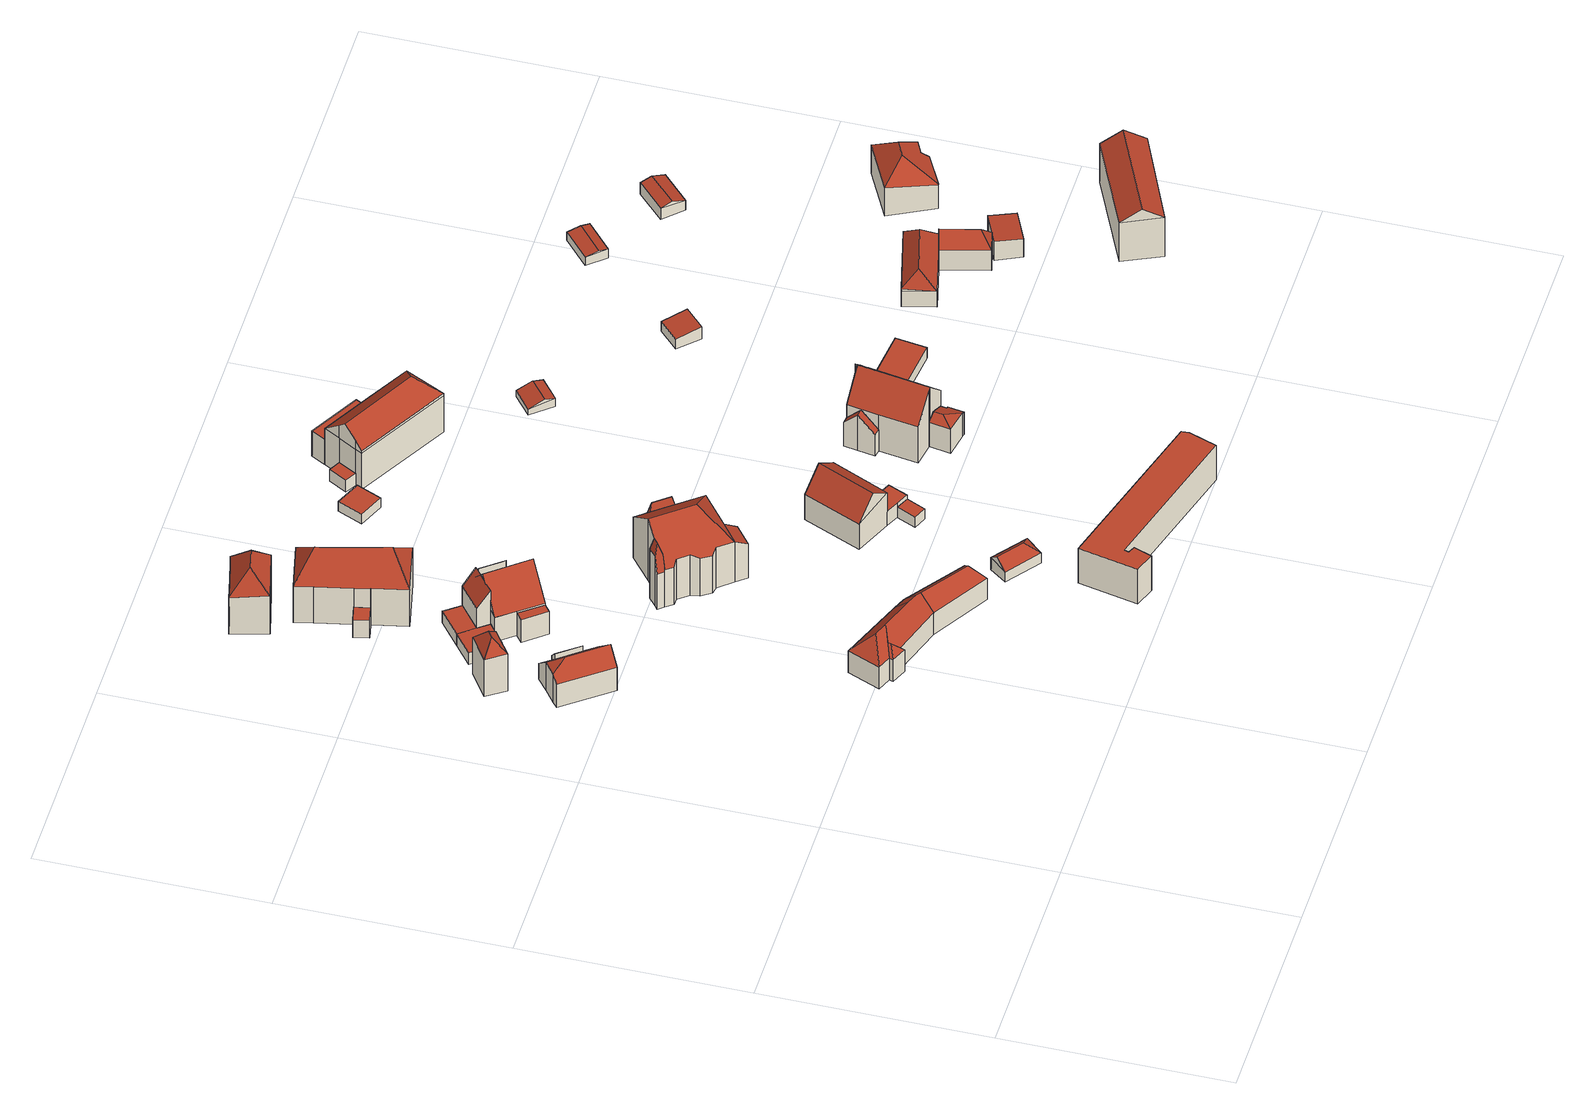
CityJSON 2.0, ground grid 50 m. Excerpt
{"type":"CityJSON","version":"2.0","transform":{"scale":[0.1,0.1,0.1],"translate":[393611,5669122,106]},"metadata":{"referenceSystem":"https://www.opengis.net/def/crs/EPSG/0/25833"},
"CityObjects":{
"building1":{"type":"Building","attributes":{"Gemeindeschluessel":14627140,"Geometrietyp2DReferenz":"3000","function":"31001_9998","roofType":"9999"},"children":["building1-1","building1-2"]},
"building1-1":{"type":"BuildingPart","attributes":{"Dachtyp_tdc":"tdcPolyFlatRoof","Dachneigung":46.02,"QualitaetDacherkennung":55,"Geometrietyp2DReferenz":"3000","roofType":"2100","measuredHeight":5.56},"parents":["building1"],"geometry":[{"type":"MultiSurface","lod":"2","boundaries":[[[0,1,2,3,4]],[[1,5,6,2]],[[5,7,8,6]],[[7,9,8]],[[7,5,1,0]],[[3,2,6,8]],[[4,9,7,0]],[[4,3,8,9]]],"semantics":{"surfaces":[{"type":"WallSurface"},{"type":"RoofSurface"},{"type":"GroundSurface"},{"type":"ClosureSurface"}],"values":[0,0,0,0,1,2,0,3]}}]},
"building1-2":{"type":"BuildingPart","attributes":{"Dachtyp_tdc":"tdcGableAndHippedGRoof","Dachneigung":43.42,"QualitaetDacherkennung":81,"Geometrietyp2DReferenz":"3000","roofType":"9999","measuredHeight":9.58},"parents":["building1"],"geometry":[{"type":"MultiSurface","lod":"2","boundaries":[[[9,10,11,8]],[[10,12,13,11]],[[12,14,15,13]],[[14,16,17,15]],[[16,18,19,17]],[[18,20,21,19]],[[20,22,23,21]],[[22,4,3,23]],[[20,18,24]],[[18,16,14,12,24]],[[12,10,9,4,22,20,24]],[[8,11,13,15,17,19,21,23,3]],[[8,3,4,9]]],"semantics":{"surfaces":[{"type":"WallSurface"},{"type":"RoofSurface"},{"type":"GroundSurface"},{"type":"ClosureSurface"}],"values":[0,0,0,0,0,0,0,0,1,1,1,2,3]}}]},
"building2":{"type":"Building","attributes":{"Dachtyp_tdc":"tdcFreeFormRoof","Gemeindeschluessel":14627140,"Dachneigung":51.41,"QualitaetDacherkennung":8,"Geometrietyp2DReferenz":"3000","function":"31001_9998","roofType":"5000","measuredHeight":13.22},"geometry":[{"type":"MultiSurface","lod":"2","boundaries":[[[25,26,27,28]],[[26,29,30,27]],[[29,31,32,30]],[[31,25,28,32]],[[33,34,31,29]],[[33,29,26]],[[34,33,26,25]],[[34,25,31]],[[28,27,30,32]]],"semantics":{"surfaces":[{"type":"WallSurface"},{"type":"RoofSurface"},{"type":"GroundSurface"}],"values":[0,0,0,0,1,1,1,1,2]}}]},
"building3":{"type":"Building","attributes":{"Gemeindeschluessel":14627140,"Geometrietyp2DReferenz":"3000","function":"31001_9998","roofType":"9999"},"children":["building3-1","building3-2"]},
"building3-1":{"type":"BuildingPart","attributes":{"Dachtyp_tdc":"tdcPolyFlatRoof","Dachneigung":0,"QualitaetDacherkennung":86,"Geometrietyp2DReferenz":"3000","roofType":"1000","measuredHeight":3.16},"parents":["building3"],"geometry":[{"type":"MultiSurface","lod":"2","boundaries":[[[35,36,37,38]],[[39,40,41,42]],[[40,35,38,41]],[[40,39,36,35]],[[38,37,42,41]],[[42,37,36,39]]],"semantics":{"surfaces":[{"type":"WallSurface"},{"type":"RoofSurface"},{"type":"GroundSurface"},{"type":"ClosureSurface"}],"values":[0,0,0,1,2,3]}}]},
"building3-2":{"type":"BuildingPart","attributes":{"Dachtyp_tdc":"tdcPolyFlatRoof","Dachneigung":0,"QualitaetDacherkennung":79,"Geometrietyp2DReferenz":"3000","roofType":"1000","measuredHeight":3.21},"parents":["building3"],"geometry":[{"type":"MultiSurface","lod":"2","boundaries":[[[43,44,39,42,45]],[[46,47,48,37,36]],[[47,49,50,48]],[[49,51,52,50]],[[51,43,45,52]],[[51,49,47,46,44,43]],[[45,42,37,48,50,52]],[[36,39,44,46]],[[36,37,42,39]]],"semantics":{"surfaces":[{"type":"WallSurface"},{"type":"RoofSurface"},{"type":"GroundSurface"},{"type":"ClosureSurface"}],"values":[0,0,0,0,0,1,2,0,3]}}]},
"building4":{"type":"Building","attributes":{"Dachtyp_tdc":"tdcFreeFormRoof","Gemeindeschluessel":14627140,"Dachneigung":45.8,"QualitaetDacherkennung":24,"Geometrietyp2DReferenz":"3000","function":"31001_9998","roofType":"5000","measuredHeight":9.91},"geometry":[{"type":"MultiSurface","lod":"2","boundaries":[[[53,54,55,56]],[[54,57,58,55]],[[57,59,60,58]],[[59,61,62,60]],[[61,63,64,62]],[[63,65,66,64]],[[65,67,68,66]],[[67,69,70,68]],[[69,71,72,70]],[[71,73,74,72]],[[73,53,56,74]],[[75,76,77,73,71]],[[75,71,69]],[[78,76,75,69,67]],[[79,80,78,67,65]],[[79,65,63]],[[80,79,63,61]],[[81,82,77,76,78,80,61,59]],[[83,81,59,57]],[[83,57,54]],[[82,81,83,54,53]],[[77,82,53,73]],[[56,55,58,60,62,64,66,68,70,72,74]]],"semantics":{"surfaces":[{"type":"WallSurface"},{"type":"RoofSurface"},{"type":"GroundSurface"}],"values":[0,0,0,0,0,0,0,0,0,0,0,1,1,1,1,1,1,1,1,1,1,1,2]}}]},
"building5":{"type":"Building","attributes":{"Gemeindeschluessel":14627140,"Geometrietyp2DReferenz":"3000","function":"31001_9998","roofType":"9999"},"children":["building5-1","building5-2","building5-3","building5-4"]},
"building5-1":{"type":"BuildingPart","attributes":{"Dachtyp_tdc":"tdcGableRoof","Dachneigung":47.7,"QualitaetDacherkennung":54,"Geometrietyp2DReferenz":"3000","roofType":"3100","measuredHeight":13.45},"parents":["building5"],"geometry":[{"type":"MultiSurface","lod":"2","boundaries":[[[84,85,86,87]],[[85,88,89,86]],[[88,90,91,92,89]],[[93,94,95,96,97]],[[94,98,99,95]],[[100,101,102,103]],[[101,104,105,102]],[[106,107,108,109,110,111,112,113,114]],[[93,90,111,110,115,116,117]],[[93,117,94]],[[94,117,116,98]],[[84,114,113,85]],[[85,113,112,88]],[[88,112,111,90]],[[100,108,107,101]],[[101,107,106,104]],[[87,86,89,92,96,95,99,103,102,105]],[[97,91,90,93]],[[97,96,92,91]],[[103,99,98,100]],[[87,105,104,84]],[[110,109,115]],[[98,116,115,109,108,100]],[[104,106,114,84]]],"semantics":{"surfaces":[{"type":"WallSurface"},{"type":"RoofSurface"},{"type":"GroundSurface"},{"type":"ClosureSurface"}],"values":[0,0,0,0,0,0,0,1,1,0,0,0,0,0,0,0,2,0,3,3,3,0,3,3]}}]},
"building5-2":{"type":"BuildingPart","attributes":{"Dachtyp_tdc":"tdcPolyFlatRoof","Dachneigung":46.14,"QualitaetDacherkennung":49,"Geometrietyp2DReferenz":"3000","roofType":"2100","measuredHeight":11.51},"parents":["building5"],"geometry":[{"type":"MultiSurface","lod":"2","boundaries":[[[118,119,114,84,87,120]],[[121,122,123,105,104,106]],[[122,118,120,123]],[[122,121,119,118]],[[120,87,105,123]],[[106,114,119,121]],[[104,105,87,84]],[[104,84,114,106]]],"semantics":{"surfaces":[{"type":"WallSurface"},{"type":"RoofSurface"},{"type":"GroundSurface"},{"type":"ClosureSurface"}],"values":[0,0,0,1,2,0,3,3]}}]},
"building5-3":{"type":"BuildingPart","attributes":{"Dachtyp_tdc":"tdcPolyFlatRoof","Dachneigung":0,"QualitaetDacherkennung":57,"Geometrietyp2DReferenz":"3000","roofType":"1000","measuredHeight":6.16},"parents":["building5"],"geometry":[{"type":"MultiSurface","lod":"2","boundaries":[[[91,124,125,92]],[[124,126,127,125]],[[126,97,96,127]],[[97,126,124,91]],[[92,125,127,96]],[[92,96,97,91]]],"semantics":{"surfaces":[{"type":"WallSurface"},{"type":"RoofSurface"},{"type":"GroundSurface"},{"type":"ClosureSurface"}],"values":[0,0,0,1,2,3]}}]},
"building5-4":{"type":"BuildingPart","attributes":{"Dachtyp_tdc":"tdcPolyFlatRoof","Dachneigung":52.84,"QualitaetDacherkennung":51,"Geometrietyp2DReferenz":"3000","roofType":"2100","measuredHeight":12.04},"parents":["building5"],"geometry":[{"type":"MultiSurface","lod":"2","boundaries":[[[128,129,130,131]],[[129,132,108,100,103,130]],[[133,128,131,99,98,116]],[[133,115,109,132,129,128]],[[131,130,103,99]],[[116,115,133]],[[109,108,132]],[[98,99,103,100]],[[98,100,108,109,115,116]]],"semantics":{"surfaces":[{"type":"WallSurface"},{"type":"RoofSurface"},{"type":"GroundSurface"},{"type":"ClosureSurface"}],"values":[0,0,0,1,2,0,0,3,3]}}]},
"building6":{"type":"Building","attributes":{"Gemeindeschluessel":14627140,"Geometrietyp2DReferenz":"3000","function":"31001_9998","roofType":"9999"},"children":["building6-1","building6-2"]},
"building6-1":{"type":"BuildingPart","attributes":{"Dachtyp_tdc":"tdcPolyFlatRoof","Dachneigung":0,"QualitaetDacherkennung":56,"Geometrietyp2DReferenz":"3000","roofType":"1000","measuredHeight":4.8},"parents":["building6"],"geometry":[{"type":"MultiSurface","lod":"2","boundaries":[[[134,135,136,137]],[[135,138,139,136]],[[138,140,141,139]],[[140,138,135,134]],[[137,136,139,141]],[[137,141,140,134]]],"semantics":{"surfaces":[{"type":"WallSurface"},{"type":"RoofSurface"},{"type":"GroundSurface"},{"type":"ClosureSurface"}],"values":[0,0,0,1,2,3]}}]},
"building6-2":{"type":"BuildingPart","attributes":{"Dachtyp_tdc":"tdcFreeFormRoof","Dachneigung":43.48,"QualitaetDacherkennung":51,"Geometrietyp2DReferenz":"3000","roofType":"5000","measuredHeight":15.75},"parents":["building6"],"geometry":[{"type":"MultiSurface","lod":"2","boundaries":[[[142,143,144,145]],[[143,146,134,137,144]],[[147,141,140]],[[147,148,149,141]],[[148,150,151,149]],[[150,152,153,151]],[[152,154,155,153]],[[154,156,157,155]],[[156,142,145,157]],[[152,150,158]],[[150,148,147,146,143,142,159,158]],[[142,156,159]],[[156,154,152,158,159]],[[145,144,137,141,149,151,153,155,157]],[[140,134,146,147]],[[140,141,137,134]]],"semantics":{"surfaces":[{"type":"WallSurface"},{"type":"RoofSurface"},{"type":"GroundSurface"},{"type":"ClosureSurface"}],"values":[0,0,0,0,0,0,0,0,0,1,1,1,1,2,0,3]}}]},
"building7":{"type":"Building","attributes":{"Gemeindeschluessel":14627140,"Geometrietyp2DReferenz":"3000","function":"31001_9998","roofType":"9999"},"children":["building7-1","building7-2","building7-3","building7-4"]},
"building7-1":{"type":"BuildingPart","attributes":{"Dachtyp_tdc":"tdcFreeFormRoof","Dachneigung":38.06,"QualitaetDacherkennung":31,"Geometrietyp2DReferenz":"3000","roofType":"5000","measuredHeight":16.89},"parents":["building7"],"geometry":[{"type":"MultiSurface","lod":"2","boundaries":[[[160,161,162]],[[160,163,164,161]],[[163,165,166,164]],[[167,168,169,170]],[[167,171,172,168]],[[171,173,174,172]],[[173,175,176,174]],[[175,177,178,176]],[[177,179,180,178]],[[179,181,182,183,180]],[[184,185,186,187,188]],[[185,189,190,186]],[[189,191,192,190]],[[191,193,192]],[[185,184,194,195,196,181,179,177,175,173,171,167,170,197]],[[170,165,163,197]],[[163,160,191,189,185,197]],[[161,164,166,169,168,172,174,176,178,180,183,198,187,186,190,192]],[[162,193,191,160]],[[162,161,192,193]],[[170,169,166,165]],[[182,181,196]],[[188,194,184]],[[187,198,195,194,188]],[[198,183,182,196,195]]],"semantics":{"surfaces":[{"type":"WallSurface"},{"type":"RoofSurface"},{"type":"GroundSurface"},{"type":"ClosureSurface"}],"values":[0,0,0,0,0,0,0,0,0,0,0,0,0,0,1,1,1,2,0,3,3,0,0,3,3]}}]},
"building7-2":{"type":"BuildingPart","attributes":{"Dachtyp_tdc":"tdcPolyFlatRoof","Dachneigung":31.52,"QualitaetDacherkennung":72,"Geometrietyp2DReferenz":"3000","roofType":"2100","measuredHeight":11.1},"parents":["building7"],"geometry":[{"type":"MultiSurface","lod":"2","boundaries":[[[199,170,169,200]],[[165,201,202,166]],[[201,199,200,202]],[[201,165,170,199]],[[200,169,166,202]],[[166,169,170,165]]],"semantics":{"surfaces":[{"type":"WallSurface"},{"type":"RoofSurface"},{"type":"GroundSurface"},{"type":"ClosureSurface"}],"values":[0,0,0,1,2,3]}}]},
"building7-3":{"type":"BuildingPart","attributes":{"Dachtyp_tdc":"tdcFreeFormRoof","Dachneigung":77.38,"QualitaetDacherkennung":16,"Geometrietyp2DReferenz":"3000","roofType":"5000","measuredHeight":12.8},"parents":["building7"],"geometry":[{"type":"MultiSurface","lod":"2","boundaries":[[[193,203,204,192]],[[203,205,206,204]],[[205,162,161,206]],[[207,208,205,203]],[[207,203,193]],[[208,207,193,162]],[[208,162,205]],[[161,192,204,206]],[[192,161,162,193]]],"semantics":{"surfaces":[{"type":"WallSurface"},{"type":"RoofSurface"},{"type":"GroundSurface"},{"type":"ClosureSurface"}],"values":[0,0,0,1,1,1,1,2,3]}}]},
"building7-4":{"type":"BuildingPart","attributes":{"Dachtyp_tdc":"tdcFreeFormRoof","Dachneigung":73.09,"QualitaetDacherkennung":26,"Geometrietyp2DReferenz":"3000","roofType":"5000","measuredHeight":16.34},"parents":["building7"],"geometry":[{"type":"MultiSurface","lod":"2","boundaries":[[[209,210,211,212]],[[210,213,214,211]],[[213,188,187,214]],[[182,209,212,183]],[[188,213,215]],[[213,210,216,215]],[[210,209,182,196,217,216]],[[217,194,188,215,216]],[[212,211,214,187,198,183]],[[195,194,217]],[[198,187,188,194,195]],[[196,195,217]],[[198,195,196,182,183]]],"semantics":{"surfaces":[{"type":"WallSurface"},{"type":"RoofSurface"},{"type":"GroundSurface"},{"type":"ClosureSurface"}],"values":[0,0,0,0,1,1,1,1,2,0,3,0,3]}}]},
"building8":{"type":"Building","attributes":{"Dachtyp_tdc":"tdcFreeFormRoof","Gemeindeschluessel":14627140,"Dachneigung":51.31,"QualitaetDacherkennung":69,"Geometrietyp2DReferenz":"3000","function":"31001_9998","roofType":"5000","measuredHeight":15.28},"geometry":[{"type":"MultiSurface","lod":"2","boundaries":[[[218,219,220,221]],[[219,222,223,220]],[[222,224,225,223]],[[224,226,227,225]],[[226,228,229,227]],[[228,230,231,229]],[[230,218,221,231]],[[232,224,233,234]],[[235,218,236]],[[234,233,222,219,218,235]],[[226,232,234,235,236,230,228]],[[226,224,232]],[[218,230,236]],[[224,222,233]],[[221,220,223,225,227,229,231]]],"semantics":{"surfaces":[{"type":"WallSurface"},{"type":"RoofSurface"},{"type":"GroundSurface"}],"values":[0,0,0,0,0,0,0,1,1,1,1,0,0,0,2]}}]},
"building9":{"type":"Building","attributes":{"Dachtyp_tdc":"tdcHipAndGableRoof","Gemeindeschluessel":14627140,"Dachneigung":43.98,"QualitaetDacherkennung":59,"Geometrietyp2DReferenz":"3000","function":"31001_9998","roofType":"5000","measuredHeight":5.14},"geometry":[{"type":"MultiSurface","lod":"2","boundaries":[[[237,238,239,240]],[[238,241,242,239]],[[241,243,244,242]],[[243,237,240,244]],[[241,238,245]],[[237,243,246]],[[238,237,246,245]],[[243,241,245,246]],[[240,239,242,244]]],"semantics":{"surfaces":[{"type":"WallSurface"},{"type":"RoofSurface"},{"type":"GroundSurface"}],"values":[0,0,0,0,1,0,1,1,2]}}]},
"building10":{"type":"Building","attributes":{"Gemeindeschluessel":14627140,"Geometrietyp2DReferenz":"3000","function":"31001_9998","roofType":"9999"},"children":["building10-1","building10-2","building10-3"]},
"building10-1":{"type":"BuildingPart","attributes":{"Dachtyp_tdc":"tdcPolyFlatRoof","Dachneigung":0,"QualitaetDacherkennung":75,"Geometrietyp2DReferenz":"3000","roofType":"1000","measuredHeight":3.82},"parents":["building10"],"geometry":[{"type":"MultiSurface","lod":"2","boundaries":[[[247,248,249,250]],[[248,251,252,253,249]],[[254,255,256,257,258]],[[255,254,251,248,247]],[[250,249,253,257,256]],[[258,252,251,254]],[[258,257,253,252]],[[250,256,255,247]]],"semantics":{"surfaces":[{"type":"WallSurface"},{"type":"RoofSurface"},{"type":"GroundSurface"},{"type":"ClosureSurface"}],"values":[0,0,0,1,2,0,3,3]}}]},
"building10-2":{"type":"BuildingPart","attributes":{"Dachtyp_tdc":"tdcPolyFlatRoof","Dachneigung":0,"QualitaetDacherkennung":56,"Geometrietyp2DReferenz":"3000","roofType":"1000","measuredHeight":2.82},"parents":["building10"],"geometry":[{"type":"MultiSurface","lod":"2","boundaries":[[[252,259,260,253]],[[259,261,262,260]],[[261,258,257,262]],[[261,259,252,258]],[[257,253,260,262]],[[253,257,258,252]]],"semantics":{"surfaces":[{"type":"WallSurface"},{"type":"RoofSurface"},{"type":"GroundSurface"},{"type":"ClosureSurface"}],"values":[0,0,0,1,2,3]}}]},
"building10-3":{"type":"BuildingPart","attributes":{"Dachtyp_tdc":"tdcGableRoof","Dachneigung":49.77,"QualitaetDacherkennung":44,"Geometrietyp2DReferenz":"3000","roofType":"3100","measuredHeight":12.17},"parents":["building10"],"geometry":[{"type":"MultiSurface","lod":"2","boundaries":[[[263,264,265,266]],[[264,267,268,265]],[[269,263,266,256,255]],[[267,264,270]],[[263,269,271]],[[264,263,271,270]],[[269,267,270,271]],[[266,265,268,250,256]],[[250,268,267,269,255,247]],[[255,256,250,247]]],"semantics":{"surfaces":[{"type":"WallSurface"},{"type":"RoofSurface"},{"type":"GroundSurface"},{"type":"ClosureSurface"}],"values":[0,0,0,0,0,1,1,2,0,3]}}]},
"building11":{"type":"Building","attributes":{"Dachtyp_tdc":"tdcPolyFlatRoof","Gemeindeschluessel":14627140,"Dachneigung":0,"QualitaetDacherkennung":95,"Geometrietyp2DReferenz":"3000","function":"31001_9998","roofType":"1000","measuredHeight":2.65},"geometry":[{"type":"MultiSurface","lod":"2","boundaries":[[[272,273,274,275]],[[273,276,277,274]],[[276,278,279,277]],[[278,272,275,279]],[[278,276,273,272]],[[275,274,277,279]]],"semantics":{"surfaces":[{"type":"WallSurface"},{"type":"RoofSurface"},{"type":"GroundSurface"}],"values":[0,0,0,0,1,2]}}]},
"building12":{"type":"Building","attributes":{"Dachtyp_tdc":"tdcPolyFlatRoof","Gemeindeschluessel":14627140,"Dachneigung":0,"QualitaetDacherkennung":70,"Geometrietyp2DReferenz":"3000","function":"31001_9998","roofType":"1000","measuredHeight":9.51},"geometry":[{"type":"MultiSurface","lod":"2","boundaries":[[[280,281,282,283]],[[281,284,285,282]],[[284,286,287,285]],[[286,288,289,287]],[[288,290,291,289]],[[290,292,293,291]],[[292,294,295,293]],[[294,296,297,295]],[[296,280,283,297]],[[296,294,292,290,288,286,284,281,280]],[[283,282,285,287,289,291,293,295,297]]],"semantics":{"surfaces":[{"type":"WallSurface"},{"type":"RoofSurface"},{"type":"GroundSurface"}],"values":[0,0,0,0,0,0,0,0,0,1,2]}}]},
"building13":{"type":"Building","attributes":{"Gemeindeschluessel":14627140,"Geometrietyp2DReferenz":"3000","function":"31001_9998","roofType":"9999"},"children":["building13-1","building13-2","building13-3"]},
"building13-1":{"type":"BuildingPart","attributes":{"Dachtyp_tdc":"tdcHipAndGableRoof","Dachneigung":21.31,"QualitaetDacherkennung":24,"Geometrietyp2DReferenz":"3000","roofType":"5000","measuredHeight":7.62},"parents":["building13"],"geometry":[{"type":"MultiSurface","lod":"2","boundaries":[[[298,299,300,301]],[[299,302,303,300]],[[302,304,305,303]],[[304,306,307,305]],[[306,308,309,307]],[[308,310,311,309]],[[308,306,312]],[[306,304,302,299,298,313,312]],[[313,314,310,308,312]],[[301,300,303,305,307,309,311,315,316]],[[316,315,314,313]],[[315,311,310,314]],[[316,313,298,301]]],"semantics":{"surfaces":[{"type":"WallSurface"},{"type":"RoofSurface"},{"type":"GroundSurface"},{"type":"ClosureSurface"}],"values":[0,0,0,0,0,0,1,1,1,2,3,3,3]}}]},
"building13-2":{"type":"BuildingPart","attributes":{"Dachtyp_tdc":"tdcGableRoof","Dachneigung":44.91,"QualitaetDacherkennung":72,"Geometrietyp2DReferenz":"3000","roofType":"3100","measuredHeight":9.57},"parents":["building13"],"geometry":[{"type":"MultiSurface","lod":"2","boundaries":[[[317,318,319,320]],[[318,321,322,319]],[[321,323,324,322]],[[323,325,326,324]],[[321,318,317,327]],[[327,325,323,321]],[[328,320,319,322,324,326]],[[317,320,328,327]],[[326,325,327,328]]],"semantics":{"surfaces":[{"type":"WallSurface"},{"type":"RoofSurface"},{"type":"GroundSurface"},{"type":"ClosureSurface"}],"values":[0,0,0,0,1,1,2,3,3]}}]},
"building13-3":{"type":"BuildingPart","attributes":{"Dachtyp_tdc":"tdcGableRoof","Dachneigung":46.46,"QualitaetDacherkennung":41,"Geometrietyp2DReferenz":"3000","roofType":"3100","measuredHeight":15.81},"parents":["building13"],"geometry":[{"type":"MultiSurface","lod":"2","boundaries":[[[329,330,331,332]],[[330,333,334,331]],[[333,335,298,301,334]],[[336,337,338,311,310]],[[337,339,317,320,338]],[[340,341,342,326,325]],[[341,343,344,342]],[[343,345,346,344]],[[345,329,332,346]],[[341,340,339,337,336,347]],[[347,335,333,330,329,345,343,341]],[[332,331,334,301,316,315,311,338,320,328,326,342,344,346]],[[314,313,298,335,347]],[[315,316,313,314]],[[316,301,298,313]],[[336,310,314,347]],[[315,314,310,311]],[[325,327,317,339,340]],[[328,320,317,327]],[[325,326,328,327]]],"semantics":{"surfaces":[{"type":"WallSurface"},{"type":"RoofSurface"},{"type":"GroundSurface"},{"type":"ClosureSurface"}],"values":[0,0,0,0,0,0,0,0,0,1,1,2,0,3,3,0,3,0,3,3]}}]},
"building14":{"type":"Building","attributes":{"Gemeindeschluessel":14627140,"Geometrietyp2DReferenz":"3000","function":"31001_9998","roofType":"9999"},"children":["building14-1","building14-2","building14-3"]},
"building14-1":{"type":"BuildingPart","attributes":{"Dachtyp_tdc":"tdcPolyFlatRoof","Dachneigung":0,"QualitaetDacherkennung":60,"Geometrietyp2DReferenz":"3000","roofType":"1000","measuredHeight":6.9},"parents":["building14"],"geometry":[{"type":"MultiSurface","lod":"2","boundaries":[[[348,349,350,351]],[[349,352,353,350]],[[354,348,351,355]],[[354,352,349,348]],[[351,350,353,355]],[[355,353,352,354]]],"semantics":{"surfaces":[{"type":"WallSurface"},{"type":"RoofSurface"},{"type":"GroundSurface"},{"type":"ClosureSurface"}],"values":[0,0,0,1,2,3]}}]},
"building14-2":{"type":"BuildingPart","attributes":{"Dachtyp_tdc":"tdcPolyFlatRoof","Dachneigung":0,"QualitaetDacherkennung":46,"Geometrietyp2DReferenz":"3000","roofType":"1000","measuredHeight":3.29},"parents":["building14"],"geometry":[{"type":"MultiSurface","lod":"2","boundaries":[[[356,357,358,359]],[[357,360,361,358]],[[362,356,359,363]],[[362,360,357,356]],[[359,358,361,363]],[[363,361,360,362]]],"semantics":{"surfaces":[{"type":"WallSurface"},{"type":"RoofSurface"},{"type":"GroundSurface"},{"type":"ClosureSurface"}],"values":[0,0,0,1,2,3]}}]},
"building14-3":{"type":"BuildingPart","attributes":{"Dachtyp_tdc":"tdcHipAndGableRoof","Dachneigung":42,"QualitaetDacherkennung":73,"Geometrietyp2DReferenz":"3000","roofType":"5000","measuredHeight":15.01},"parents":["building14"],"geometry":[{"type":"MultiSurface","lod":"2","boundaries":[[[364,365,366,353,352]],[[365,367,368,366]],[[367,369,370,368]],[[369,371,362,363,370]],[[372,373,354,355,361,360]],[[374,365,375]],[[364,373,376,377,375,365]],[[374,375,377,378,379]],[[367,374,379,369]],[[369,379,378,371]],[[371,378,377,376,372]],[[372,376,373]],[[365,374,367]],[[353,366,368,370,363,361,355]],[[360,362,371,372]],[[360,361,363,362]],[[352,354,373,364]],[[352,353,355,354]]],"semantics":{"surfaces":[{"type":"WallSurface"},{"type":"RoofSurface"},{"type":"GroundSurface"},{"type":"ClosureSurface"}],"values":[0,0,0,0,0,1,1,1,0,0,0,0,0,2,0,3,0,3]}}]},
"building15":{"type":"Building","attributes":{"Dachtyp_tdc":"tdcGableRoof","Gemeindeschluessel":14627140,"Dachneigung":18.71,"QualitaetDacherkennung":88,"Geometrietyp2DReferenz":"3000","function":"31001_9998","roofType":"3100","measuredHeight":2.81},"geometry":[{"type":"MultiSurface","lod":"2","boundaries":[[[380,381,382,383]],[[384,385,386,387]],[[388,389,385,384]],[[389,381,386,385]],[[381,380,387,386]],[[380,388,384,387]],[[381,389,382]],[[388,380,383]],[[389,388,383,382]]],"semantics":{"surfaces":[{"type":"RoofSurface"},{"type":"GroundSurface"},{"type":"WallSurface"}],"values":[0,1,2,2,2,2,2,2,0]}}]},
"building16":{"type":"Building","attributes":{"Dachtyp_tdc":"tdcPolyFlatRoof","Gemeindeschluessel":14627140,"Dachneigung":2.63,"QualitaetDacherkennung":86,"Geometrietyp2DReferenz":"3000","function":"31001_9998","roofType":"2100","measuredHeight":3.27},"geometry":[{"type":"MultiSurface","lod":"2","boundaries":[[[390,391,392,393]],[[391,394,395,392]],[[394,396,397,395]],[[396,390,393,397]],[[396,394,391,390]],[[393,392,395,397]]],"semantics":{"surfaces":[{"type":"WallSurface"},{"type":"RoofSurface"},{"type":"GroundSurface"}],"values":[0,0,0,0,1,2]}}]},
"building17":{"type":"Building","attributes":{"Dachtyp_tdc":"tdcPolyFlatRoof","Gemeindeschluessel":14627140,"Dachneigung":6.05,"QualitaetDacherkennung":69,"Geometrietyp2DReferenz":"3000","function":"31001_9998","roofType":"2100","measuredHeight":3.31},"geometry":[{"type":"MultiSurface","lod":"2","boundaries":[[[398,399,400,401]],[[399,402,403,400]],[[402,404,405,403]],[[404,398,401,405]],[[404,402,399,398]],[[401,400,403,405]]],"semantics":{"surfaces":[{"type":"WallSurface"},{"type":"RoofSurface"},{"type":"GroundSurface"}],"values":[0,0,0,0,1,2]}}]},
"building18":{"type":"Building","attributes":{"Gemeindeschluessel":14627140,"Geometrietyp2DReferenz":"3000","function":"31001_9998","roofType":"9999"},"children":["building18-1","building18-2"]},
"building18-1":{"type":"BuildingPart","attributes":{"Dachtyp_tdc":"tdcHipRoof","Dachneigung":48.03,"QualitaetDacherkennung":69,"Geometrietyp2DReferenz":"3000","roofType":"3200","measuredHeight":8.58},"parents":["building18"],"geometry":[{"type":"MultiSurface","lod":"2","boundaries":[[[406,407,408,409]],[[410,411,412,413]],[[411,414,415,412]],[[414,406,409,415]],[[407,416,417]],[[418,411,419]],[[416,418,419,417]],[[411,410,407,417,419]],[[411,418,414]],[[414,418,416,406]],[[406,416,407]],[[409,408,413,412,415]],[[410,413,408,407]]],"semantics":{"surfaces":[{"type":"WallSurface"},{"type":"RoofSurface"},{"type":"GroundSurface"},{"type":"ClosureSurface"}],"values":[0,0,0,0,1,1,1,1,0,0,0,2,3]}}]},
"building18-2":{"type":"BuildingPart","attributes":{"Dachtyp_tdc":"tdcHipAndGableRoof","Dachneigung":50.27,"QualitaetDacherkennung":70,"Geometrietyp2DReferenz":"3000","roofType":"5000","measuredHeight":8.66},"parents":["building18"],"geometry":[{"type":"MultiSurface","lod":"2","boundaries":[[[420,421,422,408,407]],[[421,423,424,422]],[[423,425,410,413,424]],[[423,421,426]],[[420,425,427]],[[421,420,427,426]],[[425,423,426,427]],[[408,422,424,413]],[[420,407,410,425]],[[407,408,413,410]]],"semantics":{"surfaces":[{"type":"WallSurface"},{"type":"RoofSurface"},{"type":"GroundSurface"},{"type":"ClosureSurface"}],"values":[0,0,0,1,0,1,1,2,0,3]}}]},
"building19":{"type":"Building","attributes":{"Dachtyp_tdc":"tdcGableRoof","Gemeindeschluessel":14627140,"Dachneigung":10.18,"QualitaetDacherkennung":67,"Geometrietyp2DReferenz":"3000","function":"31001_9998","roofType":"3100","measuredHeight":2.76},"geometry":[{"type":"MultiSurface","lod":"2","boundaries":[[[428,429,430,431]],[[429,432,433,430]],[[432,434,435,433]],[[434,428,431,435]],[[432,429,436]],[[428,434,437]],[[429,428,437,436]],[[434,432,436,437]],[[431,430,433,435]]],"semantics":{"surfaces":[{"type":"WallSurface"},{"type":"RoofSurface"},{"type":"GroundSurface"}],"values":[0,0,0,0,0,0,1,1,2]}}]},
"building20":{"type":"Building","attributes":{"Dachtyp_tdc":"tdcPolyFlatRoof","Gemeindeschluessel":14627140,"Dachneigung":2.93,"QualitaetDacherkennung":77,"Geometrietyp2DReferenz":"3000","function":"31001_9998","roofType":"2100","measuredHeight":5.21},"geometry":[{"type":"MultiSurface","lod":"2","boundaries":[[[438,439,440,441]],[[439,442,443,440]],[[442,444,445,443]],[[444,438,441,445]],[[444,442,439,438]],[[441,440,443,445]]],"semantics":{"surfaces":[{"type":"WallSurface"},{"type":"RoofSurface"},{"type":"GroundSurface"}],"values":[0,0,0,0,1,2]}}]},
"building21":{"type":"Building","attributes":{"Dachtyp_tdc":"tdcGableRoof","Gemeindeschluessel":14627140,"Dachneigung":19.32,"QualitaetDacherkennung":90,"Geometrietyp2DReferenz":"3000","function":"31001_9998","roofType":"3100","measuredHeight":3.82},"geometry":[{"type":"MultiSurface","lod":"2","boundaries":[[[446,447,448,449]],[[447,450,451,448]],[[450,452,453,451]],[[452,446,449,453]],[[450,447,454]],[[446,452,455]],[[447,446,455,454]],[[452,450,454,455]],[[449,448,451,453]]],"semantics":{"surfaces":[{"type":"WallSurface"},{"type":"RoofSurface"},{"type":"GroundSurface"}],"values":[0,0,0,0,0,0,1,1,2]}}]},
"building22":{"type":"Building","attributes":{"Dachtyp_tdc":"tdcFreeFormRoof","Gemeindeschluessel":14627140,"Dachneigung":39.22,"QualitaetDacherkennung":67,"Geometrietyp2DReferenz":"3000","function":"31001_9998","roofType":"5000","measuredHeight":11.81},"geometry":[{"type":"MultiSurface","lod":"2","boundaries":[[[456,457,458,459]],[[457,460,461,458]],[[460,462,463,461]],[[462,464,465,463]],[[464,466,467,465]],[[466,456,459,467]],[[468,460,457,469]],[[466,470,471,456]],[[469,457,456,471]],[[469,471,470,464,462,468]],[[462,460,468]],[[466,464,470]],[[459,458,461,463,465,467]]],"semantics":{"surfaces":[{"type":"WallSurface"},{"type":"RoofSurface"},{"type":"GroundSurface"}],"values":[0,0,0,0,0,0,1,1,1,1,0,0,2]}}]},
"building23":{"type":"Building","attributes":{"Dachtyp_tdc":"tdcGableRoof","Gemeindeschluessel":14627140,"Dachneigung":32.24,"QualitaetDacherkennung":65,"Geometrietyp2DReferenz":"3000","function":"31001_9998","roofType":"3100","measuredHeight":13.58},"geometry":[{"type":"MultiSurface","lod":"2","boundaries":[[[472,473,474,475]],[[473,476,477,474]],[[476,478,479,477]],[[478,472,475,479]],[[476,473,480]],[[472,478,481]],[[473,472,481,480]],[[478,476,480,481]],[[475,474,477,479]]],"semantics":{"surfaces":[{"type":"WallSurface"},{"type":"RoofSurface"},{"type":"GroundSurface"}],"values":[0,0,0,0,0,0,1,1,2]}}]}
},
"vertices":[
[96,1075,253],[110,1086,233],[110,1086,197],[96,1075,197],[96,1075,239],[146,1039,234],[146,1039,197],[132,1028,253],[132,1028,197],[132,1028,239],
[154,999,239],[154,999,197],[110,964,293],[110,964,197],[82,943,260],[82,943,197],[3,1047,260],[3,1047,197],[15,1057,274],[15,1057,197],[45,1080,274],[45,1080,197],[74,1103,239],[74,1103,197],[49,1043,293],
[6,1198,287],[64,1238,287],[64,1238,186],[6,1198,186],[92,1197,287],[92,1197,186],[35,1157,287],[35,1157,186],[58,1203,318],[41,1192,318],
[215,1300,222],[158,1255,222],[158,1255,191],[215,1300,191],[131,1289,222],[188,1334,222],[188,1334,191],[131,1289,191],
[83,1251,223],[131,1289,223],[83,1251,191],[158,1255,223],[176,1231,223],[176,1231,191],[158,1217,223],[158,1217,191],[129,1194,223],[129,1194,191],
[473,454,212],[601,362,212],[601,362,153],[473,454,153],[577,309,212],[577,309,153],[451,386,212],[451,386,153],[336,423,212],[336,423,153],[332,414,212],[332,414,153],[297,428,212],[297,428,153],[300,437,212],[300,437,153],[269,450,212],[269,450,153],[299,522,212],[299,522,153],[445,466,212],[445,466,153],[321,471,252],[350,460,252],[430,432,250],[349,458,251],[322,439,231],[325,447,231],[465,417,247],[455,422,249],[571,347,242],
[276,1226,260],[274,1225,260],[274,1225,194],[276,1226,194],[305,1191,260],[305,1191,194],[225,1131,260],[225,1131,256],[225,1131,194],[187,1180,260],[158,1217,260],[158,1217,194],[187,1180,194],[187,1180,256],[176,1231,260],[176,1231,194],[234,1277,260],[237,1272,260],[237,1272,194],[234,1277,194],[238,1272,260],[238,1272,194],[238,1272,288],[237,1272,289],[234,1277,289],[216,1262,314],[206,1255,328],[275,1169,328],[305,1191,287],[274,1225,290],[276,1226,287],[196,1247,314],[176,1231,287],[158,1217,261],
[289,1237,290],[276,1226,308],[289,1237,194],[238,1272,309],[252,1284,290],[252,1284,194],
[208,1118,256],[208,1118,194],[170,1166,256],[170,1166,194],
[158,1255,275],[215,1300,275],[215,1300,194],[158,1255,194],[234,1277,314],[176,1231,314],
[171,1478,211],[135,1470,211],[135,1470,163],[171,1478,163],[127,1504,211],[127,1504,163],[164,1512,211],[164,1512,163],
[188,1402,263],[172,1478,263],[172,1478,163],[188,1402,163],[171,1478,263],[164,1512,263],[147,1590,263],[147,1590,163],[138,1630,263],[138,1630,163],[249,1655,263],[249,1655,163],[265,1609,260],[265,1609,163],[308,1428,263],[308,1428,163],[203,1603,318],[240,1450,321],
[491,930,341],[491,930,230],[491,930,326],[531,881,341],[531,881,230],[460,824,341],[460,824,230],[389,821,341],[389,821,230],[415,789,230],[415,789,341],[373,823,332],[373,823,230],[358,845,333],[358,845,230],[354,865,341],[354,865,230],[335,889,341],[335,889,230],[321,889,332],[321,889,230],[308,905,332],[308,905,327],[308,905,230],[352,940,376],[375,958,398],[375,958,230],[352,940,230],[352,940,365],[432,1004,341],[432,1004,230],[455,976,341],[455,976,230],[455,976,326],[341,931,365],[317,912,341],[309,906,333],[441,875,399],[317,912,230],
[434,766,323],[434,766,230],[478,801,323],[478,801,230],
[466,985,326],[466,985,230],[502,940,326],[502,940,230],[465,975,358],[492,941,358],
[297,918,327],[306,925,365],[306,925,230],[297,918,230],[326,941,365],[326,941,230],[329,933,393],[318,924,393],[317,912,365],
[107,1755,228],[129,1760,228],[129,1760,129],[107,1755,129],[202,1778,228],[202,1778,129],[225,1784,228],[225,1784,129],[242,1704,235],[242,1704,129],[185,1689,234],[185,1689,129],[128,1675,234],[128,1675,129],[242,1705,236],[224,1784,228],[199,1734,281],[150,1722,281],[127,1676,235],
[663,325,187],[736,269,187],[736,269,154],[663,325,154],[708,233,181],[708,233,154],[635,288,181],[635,288,154],[703,268,205],[650,308,205],
[685,584,257],[742,558,257],[742,558,219],[685,584,219],[723,515,257],[723,515,247],[723,515,219],[694,528,257],[666,541,257],[666,541,219],[694,528,219],[694,528,247],
[704,473,247],[704,473,219],[675,485,247],[675,485,219],
[583,577,288],[640,705,287],[640,705,219],[583,577,219],[723,668,309],[723,668,219],[666,541,309],[681,687,341],[624,559,341],
[521,1601,200],[497,1546,200],[497,1546,174],[521,1601,174],[441,1570,200],[441,1570,174],[465,1625,200],[465,1625,174],
[799,57,97],[827,188,97],[827,188,2],[799,57,2],[1210,79,97],[1210,79,2],[1211,62,97],[1211,62,2],[1189,0,97],[1189,0,2],[846,97,97],[846,97,2],[843,88,97],[843,88,2],[859,81,97],[859,81,2],[844,41,97],[844,41,2],
[964,511,284],[962,498,284],[962,498,220],[964,511,220],[968,497,281],[968,497,220],[962,462,281],[962,462,220],[956,463,284],[956,463,220],[901,473,286],[901,473,220],[909,520,286],[909,520,220],[928,496,297],[931,517,297],[913,520,287],[913,520,220],[931,517,220],
[871,614,277],[855,617,277],[855,617,220],[871,614,220],[861,655,316],[861,655,220],[866,686,284],[866,686,220],[883,684,283],[883,684,220],[878,653,316],[878,653,220],
[970,680,349],[976,670,341],[976,670,220],[970,680,220],[990,668,327],[990,668,220],[964,511,327],[909,520,375],[857,529,319],[857,529,220],[871,614,319],[883,684,319],[939,677,379],[939,677,220],[940,677,378],[940,677,220],[949,684,370],[949,684,220],[913,520,379],
[601,1717,247],[713,1655,247],[713,1655,178],[601,1717,178],[696,1624,247],[696,1624,178],[584,1686,247],[584,1686,178],
[518,1624,210],[540,1664,210],[540,1664,178],[518,1624,178],[565,1651,210],[565,1651,178],[542,1610,210],[542,1610,178],
[696,1624,277],[790,1572,277],[790,1572,178],[739,1481,277],[739,1481,178],[534,1595,277],[534,1595,178],[542,1610,277],[565,1651,277],[584,1686,277],[739,1481,284],[724,1544,328],[565,1651,312],[556,1636,328],[542,1610,301],[534,1595,284],
[820,1353,249],[774,1315,249],[797,1287,262],[843,1325,262],[858,1307,233],[812,1269,233],[774,1315,233],[820,1353,233],[858,1307,256],[812,1269,256],
[1036,601,259],[1043,669,262],[1043,669,230],[1036,601,230],[1154,657,262],[1154,657,230],[1147,589,259],[1147,589,230],
[1077,1037,269],[1035,1080,262],[1035,1080,236],[1077,1037,236],[1078,1122,262],[1078,1122,236],[1120,1079,269],[1120,1079,236],
[1446,720,269],[1463,650,269],[1463,650,226],[1446,720,226],[1406,635,269],[1300,609,269],[1300,609,226],[1406,635,226],[1283,679,269],[1283,679,226],[1446,720,274],[1422,679,312],[1283,679,274],[1309,650,312],
[1463,650,275],[1489,547,275],[1489,547,226],[1432,532,281],[1432,532,226],[1406,635,281],[1454,560,312],[1433,642,312],
[1233,1322,247],[1295,1377,247],[1295,1377,225],[1233,1322,225],[1329,1338,249],[1329,1338,225],[1267,1283,249],[1267,1283,225],[1316,1353,252],[1254,1299,252],
[1557,574,253],[1582,520,250],[1582,520,201],[1557,574,201],[1512,488,250],[1512,488,201],[1487,542,253],[1487,542,201],
[1412,1214,246],[1474,1273,246],[1474,1273,215],[1412,1214,215],[1514,1232,242],[1514,1232,215],[1452,1173,242],[1452,1173,215],[1492,1254,253],[1431,1195,253],
[1552,787,281],[1666,846,281],[1666,846,203],[1552,787,203],[1708,764,270],[1708,764,203],[1669,744,282],[1669,744,203],[1677,728,268],[1677,728,203],[1602,689,268],[1602,689,203],[1697,758,282],[1647,785,321],[1603,689,268],[1611,767,321],
[1706,342,154],[1920,441,153],[1920,441,48],[1706,342,48],[1960,353,153],[1960,353,48],[1744,258,155],[1744,258,48],[1940,397,184],[1725,300,184]
]}
